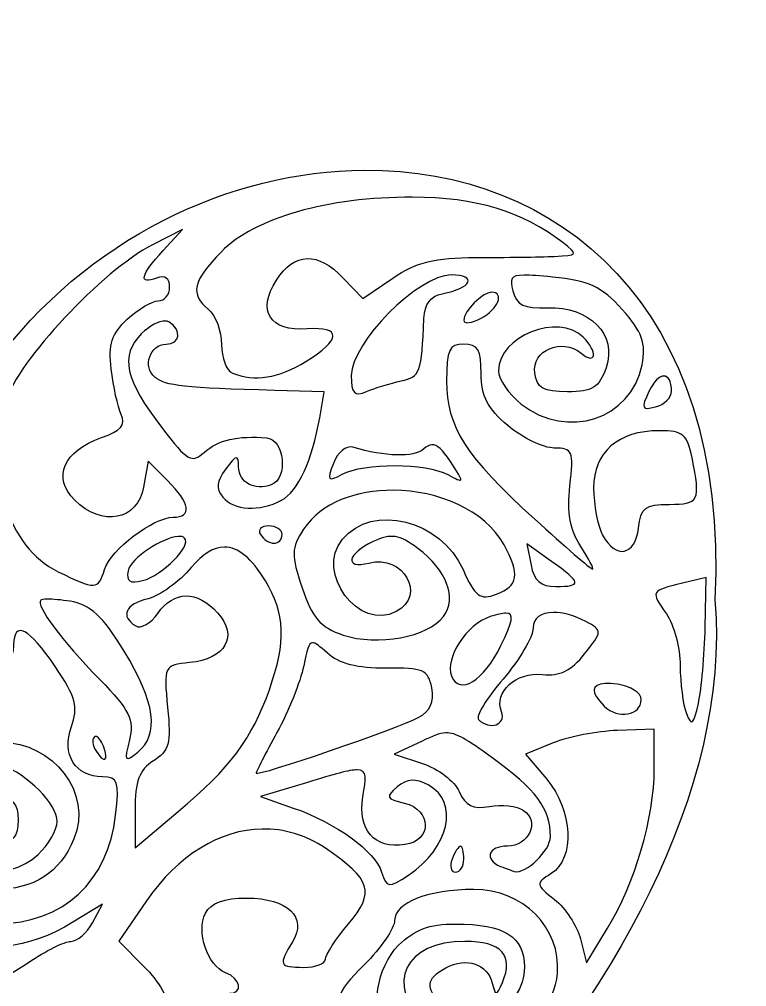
# Model space of a CAD drawing. Header units: centimetres. Extents: x -11.9 to 13.5, y -31.9 to 26.2.
# Drawn here: x 1.07 to 13.53, y 9.68 to 26.25 of the extents above; entities that cross this region are included whole.
import ezdxf

# ---------------------------------------------------------------- set-up
doc = ezdxf.new("R2010")
doc.units = ezdxf.units.CM
doc.header["$MEASUREMENT"] = 0
doc.layers.add('Layer 1', color=7, linetype='Continuous')

msp = doc.modelspace()

# ---------------------------------------------------------------- linework, layer by layer
at = {"layer": 'Layer 1', "color": 9}
for points, knots in [([(6.98322, 23.66275), (4.67124, 23.65099), (2.20971, 22.48446), (0.62909, 20.33148), (0.62909, 20.33148), (-3.92352, 26.24543), (-11.75221, 23.35808), (-11.87578, 16.92993), (-11.87578, 16.92993), (-11.60127, 9.75975), (-3.95946, 2.91162), (0.76055, 0.46541), (0.76055, 0.46541), (4.77932, 2.28508), (13.52771, 9.70554), (12.9843, 16.29989), (12.9843, 16.29989), (13.22746, 21.38426), (10.25489, 23.67938), (6.98322, 23.66275)], [0, 0, 0, 0, 0.16666667, 0.16666667, 0.16666667, 0.16666667, 0.33333333, 0.33333333, 0.33333333, 0.33333333, 0.5, 0.5, 0.5, 0.5, 0.66666667, 0.66666667, 0.66666667, 0.66666667, 1, 1, 1, 1]), ([(7.8026, 23.1989), (8.89334, 23.19568), (9.67472, 22.95975), (10.3765, 22.42251), (10.3765, 22.42251), (10.64863, 22.21419), (10.64191, 22.20339), (10.2285, 22.18522), (10.2285, 22.18522), (9.9899, 22.17473), (9.38715, 22.16576), (8.88905, 22.16537), (8.88905, 22.16537), (8.18268, 22.16483), (7.86978, 22.08763), (7.46774, 21.8148), (7.46774, 21.8148), (7.46774, 21.8148), (6.95263, 21.46505), (6.95263, 21.46505), (6.95263, 21.46505), (6.95263, 21.46505), (6.61611, 21.8148), (6.61611, 21.8148), (6.61611, 21.8148), (6.17787, 22.27013), (5.78564, 22.25742), (5.47179, 21.77842), (5.47179, 21.77842), (5.13075, 21.25793), (5.36205, 20.8898), (5.99765, 20.94168), (5.99765, 20.94168), (6.594, 20.99035), (6.58533, 20.75449), (5.97698, 20.38357), (5.97698, 20.38357), (5.50879, 20.09811), (5.09642, 20.03364), (4.7169, 20.18679), (4.7169, 20.18679), (4.61497, 20.22792), (4.53169, 20.44842), (4.53169, 20.67626), (4.53169, 20.67626), (4.53169, 20.90411), (4.43159, 21.17338), (4.30927, 21.27488), (4.30927, 21.27488), (3.98543, 21.54366), (4.03239, 21.75643), (4.52921, 22.26459), (4.52921, 22.26459), (5.09691, 22.84525), (6.35144, 23.20319), (7.8026, 23.1989)], [0, 0, 0, 0, 0.06666667, 0.06666667, 0.06666667, 0.06666667, 0.13333333, 0.13333333, 0.13333333, 0.13333333, 0.2, 0.2, 0.2, 0.2, 0.26666667, 0.26666667, 0.26666667, 0.26666667, 0.33333333, 0.33333333, 0.33333333, 0.33333333, 0.4, 0.4, 0.4, 0.4, 0.46666667, 0.46666667, 0.46666667, 0.46666667, 0.53333333, 0.53333333, 0.53333333, 0.53333333, 0.6, 0.6, 0.6, 0.6, 0.66666667, 0.66666667, 0.66666667, 0.66666667, 0.73333333, 0.73333333, 0.73333333, 0.73333333, 0.8, 0.8, 0.8, 0.8, 0.86666667, 0.86666667, 0.86666667, 0.86666667, 1, 1, 1, 1]), ([(3.86444, 22.64658), (3.86444, 22.64658), (3.53041, 22.28444), (3.53041, 22.28444), (3.53041, 22.28444), (3.14376, 21.86485), (3.10343, 21.69264), (3.41961, 21.81397), (3.41961, 21.81397), (3.56043, 21.86801), (3.64203, 21.81188), (3.64203, 21.66101), (3.64203, 21.66101), (3.64203, 21.52997), (3.55466, 21.42288), (3.44772, 21.42288), (3.44772, 21.42288), (3.34079, 21.42289), (3.10047, 21.2812), (2.91442, 21.10787), (2.91442, 21.10787), (2.64999, 20.86151), (2.59077, 20.67546), (2.64075, 20.25541), (2.64075, 20.25541), (2.67591, 19.95988), (2.75294, 19.60953), (2.8119, 19.47655), (2.8119, 19.47655), (2.8921, 19.29567), (2.80715, 19.19586), (2.47621, 19.0805), (2.47621, 19.0805), (1.82178, 18.85236), (1.62683, 18.39694), (2.0165, 18.00728), (2.0165, 18.00728), (2.47953, 17.54425), (3.09931, 17.66311), (3.1972, 18.23383), (3.1972, 18.23383), (3.1972, 18.23383), (3.27327, 18.67783), (3.27327, 18.67783), (3.27327, 18.67783), (3.27327, 18.67783), (3.60565, 18.34545), (3.60565, 18.34545), (3.60565, 18.34545), (3.99604, 17.95506), (4.0325, 17.71624), (3.70156, 17.71624), (3.70156, 17.71624), (3.3604, 17.71624), (2.63705, 17.1659), (2.5283, 16.82327), (2.5283, 16.82327), (2.41653, 16.47111), (2.37264, 16.46885), (1.73207, 16.78441), (1.73207, 16.78441), (0.85911, 17.21445), (0.48697, 18.43543), (0.84075, 19.70971), (0.84075, 19.70971), (1.02624, 20.3778), (2.50319, 21.95367), (3.34603, 22.38283), (3.34603, 22.38283), (3.34603, 22.38283), (3.86444, 22.64658), (3.86444, 22.64658)], [0, 0, 0, 0, 0.05263158, 0.05263158, 0.05263158, 0.05263158, 0.10526316, 0.10526316, 0.10526316, 0.10526316, 0.15789474, 0.15789474, 0.15789474, 0.15789474, 0.21052632, 0.21052632, 0.21052632, 0.21052632, 0.26315789, 0.26315789, 0.26315789, 0.26315789, 0.31578947, 0.31578947, 0.31578947, 0.31578947, 0.36842105, 0.36842105, 0.36842105, 0.36842105, 0.42105263, 0.42105263, 0.42105263, 0.42105263, 0.47368421, 0.47368421, 0.47368421, 0.47368421, 0.52631579, 0.52631579, 0.52631579, 0.52631579, 0.57894737, 0.57894737, 0.57894737, 0.57894737, 0.63157895, 0.63157895, 0.63157895, 0.63157895, 0.68421053, 0.68421053, 0.68421053, 0.68421053, 0.73684211, 0.73684211, 0.73684211, 0.73684211, 0.78947368, 0.78947368, 0.78947368, 0.78947368, 0.84210526, 0.84210526, 0.84210526, 0.84210526, 0.89473684, 0.89473684, 0.89473684, 0.89473684, 1, 1, 1, 1]), ([(8.46406, 21.86772), (8.92568, 21.86772), (8.81765, 21.63851), (8.31192, 21.54525), (8.31192, 21.54525), (8.11582, 21.50909), (8.01002, 21.36658), (7.99939, 21.12358), (7.99939, 21.12358), (7.95859, 20.19127), (7.93295, 20.12177), (7.60747, 20.05119), (7.60747, 20.05119), (7.424, 20.0114), (7.15734, 19.92927), (7.01464, 19.86929), (7.01464, 19.86929), (6.80627, 19.7817), (6.75502, 19.83629), (6.75502, 20.14462), (6.75502, 20.14462), (6.75502, 20.7079), (7.90543, 21.86772), (8.46406, 21.86772)], [0, 0, 0, 0, 0.14285714, 0.14285714, 0.14285714, 0.14285714, 0.28571429, 0.28571429, 0.28571429, 0.28571429, 0.42857143, 0.42857143, 0.42857143, 0.42857143, 0.57142857, 0.57142857, 0.57142857, 0.57142857, 0.71428571, 0.71428571, 0.71428571, 0.71428571, 1, 1, 1, 1]), ([(9.71339, 21.86441), (9.82209, 21.86509), (9.97983, 21.85194), (10.20287, 21.83051), (10.20287, 21.83051), (10.82527, 21.7707), (11.0413, 21.66998), (11.39432, 21.27488), (11.39432, 21.27488), (11.74329, 20.88432), (11.80808, 20.70362), (11.7358, 20.329), (11.7358, 20.329), (11.5556, 19.39515), (10.45289, 19.03555), (9.66626, 19.65431), (9.66626, 19.65431), (9.45141, 19.82331), (9.27517, 20.08029), (9.27517, 20.22482), (9.27517, 20.22482), (9.27517, 20.81761), (10.30414, 21.22487), (10.72873, 20.80029), (10.72873, 20.80029), (10.98193, 20.54708), (10.9492, 20.3129), (10.69069, 20.52744), (10.69069, 20.52744), (10.36395, 20.79861), (9.84173, 20.57435), (9.89694, 20.18679), (9.89694, 20.18679), (9.93379, 19.92813), (10.04292, 19.86598), (10.45836, 19.86598), (10.45836, 19.86598), (10.88791, 19.86598), (10.99771, 19.9344), (11.11816, 20.27691), (11.11816, 20.27691), (11.31722, 20.84291), (10.8401, 21.33107), (10.11522, 21.30382), (10.11522, 21.30382), (9.71239, 21.28868), (9.58693, 21.3504), (9.52322, 21.59404), (9.52322, 21.59404), (9.47101, 21.79369), (9.47425, 21.86291), (9.71339, 21.86441)], [0, 0, 0, 0, 0.07142857, 0.07142857, 0.07142857, 0.07142857, 0.14285714, 0.14285714, 0.14285714, 0.14285714, 0.21428571, 0.21428571, 0.21428571, 0.21428571, 0.28571429, 0.28571429, 0.28571429, 0.28571429, 0.35714286, 0.35714286, 0.35714286, 0.35714286, 0.42857143, 0.42857143, 0.42857143, 0.42857143, 0.5, 0.5, 0.5, 0.5, 0.57142857, 0.57142857, 0.57142857, 0.57142857, 0.64285714, 0.64285714, 0.64285714, 0.64285714, 0.71428571, 0.71428571, 0.71428571, 0.71428571, 0.78571429, 0.78571429, 0.78571429, 0.78571429, 0.85714286, 0.85714286, 0.85714286, 0.85714286, 1, 1, 1, 1]), ([(9.15694, 21.57089), (9.38706, 21.57089), (9.27197, 21.28276), (8.97917, 21.12606), (8.97917, 21.12606), (8.81609, 21.03878), (8.68234, 21.02323), (8.68234, 21.09133), (8.68234, 21.09133), (8.68234, 21.24896), (9.00102, 21.57089), (9.15694, 21.57089)], [0, 0, 0, 0, 0.25, 0.25, 0.25, 0.25, 0.5, 0.5, 0.5, 0.5, 1, 1, 1, 1]), ([(3.56513, 21.0781), (3.58927, 21.07747), (3.61032, 21.07197), (3.62715, 21.06156), (3.62715, 21.06156), (3.85724, 20.91936), (3.82963, 20.68205), (3.58332, 20.68205), (3.58332, 20.68205), (3.30353, 20.68205), (3.17281, 20.29308), (3.3915, 20.11237), (3.3915, 20.11237), (3.56906, 19.96565), (3.89829, 19.9305), (5.44698, 19.88913), (5.44698, 19.88913), (5.44698, 19.88913), (6.28786, 19.86598), (6.28786, 19.86598), (6.28786, 19.86598), (6.28786, 19.86598), (6.21262, 19.42115), (6.21262, 19.42115), (6.21262, 19.42115), (6.08887, 18.69264), (5.84203, 18.15896), (5.5586, 18.00728), (5.5586, 18.00728), (5.1831, 17.80632), (4.74486, 17.83073), (4.55236, 18.06268), (4.55236, 18.06268), (4.43076, 18.2092), (4.44399, 18.33292), (4.60362, 18.54389), (4.60362, 18.54389), (4.79018, 18.79044), (4.81947, 18.79534), (4.82356, 18.5811), (4.82356, 18.5811), (4.82871, 18.31087), (5.09271, 18.16634), (5.38414, 18.27352), (5.38414, 18.27352), (5.67528, 18.38058), (5.61331, 19.04722), (5.30973, 19.07471), (5.30973, 19.07471), (4.80965, 19.11998), (4.47101, 19.04203), (4.23486, 18.82832), (4.23486, 18.82832), (4.02245, 18.63608), (3.94496, 18.68017), (3.51718, 19.23676), (3.51718, 19.23676), (2.87315, 20.07473), (2.78375, 20.48275), (3.16247, 20.86147), (3.16247, 20.86147), (3.29699, 20.99599), (3.46054, 21.08083), (3.56513, 21.0781)], [0, 0, 0, 0, 0.05882353, 0.05882353, 0.05882353, 0.05882353, 0.11764706, 0.11764706, 0.11764706, 0.11764706, 0.17647059, 0.17647059, 0.17647059, 0.17647059, 0.23529412, 0.23529412, 0.23529412, 0.23529412, 0.29411765, 0.29411765, 0.29411765, 0.29411765, 0.35294118, 0.35294118, 0.35294118, 0.35294118, 0.41176471, 0.41176471, 0.41176471, 0.41176471, 0.47058824, 0.47058824, 0.47058824, 0.47058824, 0.52941176, 0.52941176, 0.52941176, 0.52941176, 0.58823529, 0.58823529, 0.58823529, 0.58823529, 0.64705882, 0.64705882, 0.64705882, 0.64705882, 0.70588235, 0.70588235, 0.70588235, 0.70588235, 0.76470588, 0.76470588, 0.76470588, 0.76470588, 0.82352941, 0.82352941, 0.82352941, 0.82352941, 0.88235294, 0.88235294, 0.88235294, 0.88235294, 1, 1, 1, 1]), ([(8.68234, 20.68205), (8.9209, 20.68205), (8.97917, 20.58292), (8.97917, 20.17604), (8.97917, 20.17604), (8.97917, 19.79333), (9.09038, 19.57684), (9.43558, 19.28637), (9.43558, 19.28637), (9.68645, 19.07527), (10.04505, 18.90273), (10.23263, 18.90273), (10.23263, 18.90273), (10.54753, 18.90273), (10.5678, 18.85307), (10.50052, 18.25616), (10.50052, 18.25616), (10.44864, 17.79587), (10.50154, 17.49708), (10.68408, 17.21849), (10.68408, 17.21849), (10.82509, 17.00328), (10.91641, 16.82854), (10.88665, 16.82988), (10.88665, 16.82988), (10.85689, 16.83123), (10.41161, 17.21482), (9.89777, 17.68234), (9.89777, 17.68234), (8.70062, 18.77157), (8.38839, 19.26187), (8.38716, 20.05201), (8.38716, 20.05201), (8.38634, 20.58359), (8.43219, 20.68205), (8.68234, 20.68205)], [0, 0, 0, 0, 0.1, 0.1, 0.1, 0.1, 0.2, 0.2, 0.2, 0.2, 0.3, 0.3, 0.3, 0.3, 0.4, 0.4, 0.4, 0.4, 0.5, 0.5, 0.5, 0.5, 0.6, 0.6, 0.6, 0.6, 0.7, 0.7, 0.7, 0.7, 0.8, 0.8, 0.8, 0.8, 1, 1, 1, 1]), ([(12.1087, 20.1347), (12.18485, 20.13493), (12.24099, 20.04884), (12.24099, 19.87507), (12.24099, 19.87507), (12.24099, 19.76709), (12.11753, 19.64647), (11.96731, 19.60718), (11.96731, 19.60718), (11.72997, 19.54512), (11.71543, 19.57972), (11.85403, 19.87342), (11.85403, 19.87342), (11.93616, 20.04745), (12.03254, 20.13446), (12.1087, 20.1347)], [0, 0, 0, 0, 0.2, 0.2, 0.2, 0.2, 0.4, 0.4, 0.4, 0.4, 0.6, 0.6, 0.6, 0.6, 1, 1, 1, 1]), ([(12.03263, 19.19873), (12.43748, 19.19873), (12.51212, 19.13704), (12.59239, 18.73571), (12.59239, 18.73571), (12.74044, 17.99542), (12.71199, 17.93632), (12.20378, 17.93783), (12.20378, 17.93783), (11.78793, 17.93907), (11.7151, 17.88291), (11.67461, 17.53103), (11.67461, 17.53103), (11.62018, 17.05794), (11.28335, 16.99196), (11.05946, 17.41031), (11.05946, 17.41031), (10.97505, 17.56804), (10.9065, 17.93116), (10.9065, 18.21729), (10.9065, 18.21729), (10.9065, 18.83543), (11.32348, 19.19873), (12.03263, 19.19873)], [0, 0, 0, 0, 0.14285714, 0.14285714, 0.14285714, 0.14285714, 0.28571429, 0.28571429, 0.28571429, 0.28571429, 0.42857143, 0.42857143, 0.42857143, 0.42857143, 0.57142857, 0.57142857, 0.57142857, 0.57142857, 0.71428571, 0.71428571, 0.71428571, 0.71428571, 1, 1, 1, 1]), ([(8.13333, 18.95647), (8.22722, 18.96496), (8.31652, 18.8783), (8.45166, 18.67205), (8.45166, 18.67205), (8.69642, 18.29849), (8.69533, 18.2924), (8.40618, 18.44715), (8.40618, 18.44715), (8.02926, 18.64888), (6.9715, 18.6532), (6.6004, 18.45459), (6.6004, 18.45459), (6.3479, 18.31946), (6.33196, 18.33944), (6.44827, 18.6398), (6.44827, 18.6398), (6.52002, 18.82509), (6.6684, 18.95017), (6.77817, 18.91761), (6.77817, 18.91761), (7.34509, 18.74946), (7.81681, 18.7377), (7.99773, 18.88785), (7.99773, 18.88785), (8.04711, 18.92882), (8.09065, 18.95262), (8.13333, 18.95647)], [0, 0, 0, 0, 0.125, 0.125, 0.125, 0.125, 0.25, 0.25, 0.25, 0.25, 0.375, 0.375, 0.375, 0.375, 0.5, 0.5, 0.5, 0.5, 0.625, 0.625, 0.625, 0.625, 0.75, 0.75, 0.75, 0.75, 1, 1, 1, 1]), ([(7.47518, 18.17926), (8.23738, 18.17388), (9.03611, 17.84843), (9.37191, 17.2433), (9.37191, 17.2433), (9.64747, 16.74672), (9.61477, 16.53697), (9.2421, 16.39911), (9.2421, 16.39911), (8.95731, 16.29376), (8.87925, 16.35124), (8.66828, 16.82244), (8.66828, 16.82244), (8.28829, 17.6712), (7.11976, 17.96383), (6.60206, 17.34004), (6.60206, 17.34004), (6.13034, 16.77165), (6.88421, 15.75824), (7.52396, 16.10063), (7.52396, 16.10063), (8.04861, 16.38141), (7.64821, 17.08814), (7.05267, 16.93241), (7.05267, 16.93241), (6.62681, 16.82104), (6.68526, 17.09753), (7.13039, 17.30035), (7.13039, 17.30035), (7.44347, 17.443), (7.56944, 17.42409), (7.89355, 17.18211), (7.89355, 17.18211), (8.38988, 16.81155), (8.56925, 16.33819), (8.33508, 16.01794), (8.33508, 16.01794), (8.07769, 15.66595), (7.1986, 15.50336), (6.61528, 15.69962), (6.61528, 15.69962), (6.22721, 15.83018), (6.08432, 15.99399), (5.91331, 16.50494), (5.91331, 16.50494), (5.7213, 17.07865), (5.72387, 17.18504), (5.93811, 17.51201), (5.93811, 17.51201), (6.23705, 17.96824), (6.84365, 18.18372), (7.47518, 18.17926)], [0, 0, 0, 0, 0.07142857, 0.07142857, 0.07142857, 0.07142857, 0.14285714, 0.14285714, 0.14285714, 0.14285714, 0.21428571, 0.21428571, 0.21428571, 0.21428571, 0.28571429, 0.28571429, 0.28571429, 0.28571429, 0.35714286, 0.35714286, 0.35714286, 0.35714286, 0.42857143, 0.42857143, 0.42857143, 0.42857143, 0.5, 0.5, 0.5, 0.5, 0.57142857, 0.57142857, 0.57142857, 0.57142857, 0.64285714, 0.64285714, 0.64285714, 0.64285714, 0.71428571, 0.71428571, 0.71428571, 0.71428571, 0.78571429, 0.78571429, 0.78571429, 0.78571429, 0.85714286, 0.85714286, 0.85714286, 0.85714286, 1, 1, 1, 1]), ([(5.33784, 17.56824), (5.46497, 17.56824), (5.56935, 17.50178), (5.56935, 17.42024), (5.56935, 17.42024), (5.56935, 17.33869), (5.50635, 17.27141), (5.42962, 17.27141), (5.42962, 17.27141), (5.35289, 17.27141), (5.2485, 17.33869), (5.19811, 17.42024), (5.19811, 17.42024), (5.14771, 17.50178), (5.21072, 17.56824), (5.33784, 17.56824)], [0, 0, 0, 0, 0.2, 0.2, 0.2, 0.2, 0.4, 0.4, 0.4, 0.4, 0.6, 0.6, 0.6, 0.6, 1, 1, 1, 1]), ([(-2.66167, 17.43181), (-2.07965, 17.44762), (-1.54711, 17.13028), (-1.54711, 16.49998), (-1.54711, 16.49998), (-1.54711, 16.29215), (-1.63686, 16.04765), (-1.74638, 15.95676), (-1.74638, 15.95676), (-1.90089, 15.82852), (-1.98284, 15.87426), (-2.11349, 16.16098), (-2.11349, 16.16098), (-2.20607, 16.3642), (-2.36889, 16.53057), (-2.47481, 16.53057), (-2.47481, 16.53057), (-2.80154, 16.53057), (-3.32643, 16.08314), (-3.32643, 15.80462), (-3.32643, 15.80462), (-3.32643, 15.55362), (-2.77689, 15.19608), (-2.3913, 15.19608), (-2.3913, 15.19608), (-2.27061, 15.19609), (-2.22871, 14.98568), (-2.26314, 14.55281), (-2.26314, 14.55281), (-2.32548, 13.76904), (-2.03707, 13.41676), (-1.33214, 13.41676), (-1.33214, 13.41676), (-0.7675, 13.41676), (-0.44017, 13.72827), (-0.55245, 14.15759), (-0.55245, 14.15759), (-0.61085, 14.38094), (-0.55712, 14.45525), (-0.33747, 14.45525), (-0.33747, 14.45525), (0.27042, 14.45525), (0.95968, 15.0222), (0.96891, 15.53012), (0.96891, 15.53012), (0.9767, 15.9587), (1.23116, 15.82561), (1.68081, 15.15887), (1.68081, 15.15887), (2.03785, 14.62946), (2.08197, 14.46543), (1.95862, 14.13031), (1.95862, 14.13031), (1.7849, 13.65835), (2.02689, 13.26876), (2.49357, 13.26876), (2.49357, 13.26876), (2.75789, 13.26876), (2.78249, 13.19573), (2.71681, 12.61309), (2.71681, 12.61309), (2.58828, 11.47271), (1.81778, 10.76268), (0.69854, 10.75356), (0.69854, 10.75356), (0.15914, 10.74917), (-0.02832, 10.83137), (-0.44992, 11.25296), (-0.44992, 11.25296), (-1.00213, 11.80518), (-1.06894, 12.17192), (-0.73435, 12.81897), (-0.73435, 12.81897), (-0.49216, 13.28729), (0.30732, 13.63582), (0.76551, 13.47298), (0.76551, 13.47298), (1.20639, 13.31629), (1.7147, 12.79908), (1.7147, 12.50725), (1.7147, 12.50725), (1.7147, 12.36156), (1.56822, 12.10631), (1.38976, 11.94005), (1.38976, 11.94005), (0.85543, 11.44225), (-0.06462, 11.6097), (-0.06462, 12.20464), (-0.06462, 12.20464), (-0.06462, 12.37171), (-0.02019, 12.37856), (0.14953, 12.23771), (0.14953, 12.23771), (0.26735, 12.13993), (0.51802, 12.08208), (0.70598, 12.10873), (0.70598, 12.10873), (0.95874, 12.14456), (1.04746, 12.25378), (1.04746, 12.52793), (1.04746, 12.52793), (1.04746, 12.82491), (0.96379, 12.90769), (0.6266, 12.9463), (0.6266, 12.9463), (0.16105, 12.9996), (-0.36145, 12.6268), (-0.36145, 12.24102), (-0.36145, 12.24102), (-0.36145, 11.73175), (0.07862, 11.34143), (0.65224, 11.34143), (0.65224, 11.34143), (1.31847, 11.34143), (1.76047, 11.62544), (2.00244, 12.2096), (2.00244, 12.2096), (2.32408, 12.98612), (1.65787, 13.86159), (0.74567, 13.86159), (0.74567, 13.86159), (-0.21098, 13.86159), (-1.24895, 12.94643), (-1.25028, 12.10129), (-1.25028, 12.10129), (-1.25081, 11.76769), (-1.28821, 11.78186), (-1.95474, 12.36918), (-1.95474, 12.36918), (-3.37327, 13.61913), (-3.52158, 13.78633), (-3.86387, 14.5214), (-3.86387, 14.5214), (-4.27166, 15.39712), (-4.30331, 15.93021), (-3.98624, 16.59837), (-3.98624, 16.59837), (-3.72731, 17.14402), (-3.17521, 17.41786), (-2.66167, 17.43181)], [0, 0, 0, 0, 0.02777778, 0.02777778, 0.02777778, 0.02777778, 0.05555556, 0.05555556, 0.05555556, 0.05555556, 0.08333333, 0.08333333, 0.08333333, 0.08333333, 0.11111111, 0.11111111, 0.11111111, 0.11111111, 0.13888889, 0.13888889, 0.13888889, 0.13888889, 0.16666667, 0.16666667, 0.16666667, 0.16666667, 0.19444444, 0.19444444, 0.19444444, 0.19444444, 0.22222222, 0.22222222, 0.22222222, 0.22222222, 0.25, 0.25, 0.25, 0.25, 0.27777778, 0.27777778, 0.27777778, 0.27777778, 0.30555556, 0.30555556, 0.30555556, 0.30555556, 0.33333333, 0.33333333, 0.33333333, 0.33333333, 0.36111111, 0.36111111, 0.36111111, 0.36111111, 0.38888889, 0.38888889, 0.38888889, 0.38888889, 0.41666667, 0.41666667, 0.41666667, 0.41666667, 0.44444444, 0.44444444, 0.44444444, 0.44444444, 0.47222222, 0.47222222, 0.47222222, 0.47222222, 0.5, 0.5, 0.5, 0.5, 0.52777778, 0.52777778, 0.52777778, 0.52777778, 0.55555556, 0.55555556, 0.55555556, 0.55555556, 0.58333333, 0.58333333, 0.58333333, 0.58333333, 0.61111111, 0.61111111, 0.61111111, 0.61111111, 0.63888889, 0.63888889, 0.63888889, 0.63888889, 0.66666667, 0.66666667, 0.66666667, 0.66666667, 0.69444444, 0.69444444, 0.69444444, 0.69444444, 0.72222222, 0.72222222, 0.72222222, 0.72222222, 0.75, 0.75, 0.75, 0.75, 0.77777778, 0.77777778, 0.77777778, 0.77777778, 0.80555556, 0.80555556, 0.80555556, 0.80555556, 0.83333333, 0.83333333, 0.83333333, 0.83333333, 0.86111111, 0.86111111, 0.86111111, 0.86111111, 0.88888889, 0.88888889, 0.88888889, 0.88888889, 0.91666667, 0.91666667, 0.91666667, 0.91666667, 0.94444444, 0.94444444, 0.94444444, 0.94444444, 1, 1, 1, 1]), ([(3.79003, 17.38882), (3.83835, 17.39181), (3.87619, 17.38369), (3.89917, 17.36071), (3.89917, 17.36071), (4.02689, 17.23299), (3.52133, 16.72097), (3.17901, 16.63145), (3.17901, 16.63145), (2.96107, 16.57445), (2.89593, 16.6182), (2.93096, 16.80012), (2.93096, 16.80012), (2.97341, 17.02052), (3.5291, 17.37263), (3.79003, 17.38882)], [0, 0, 0, 0, 0.2, 0.2, 0.2, 0.2, 0.4, 0.4, 0.4, 0.4, 0.6, 0.6, 0.6, 0.6, 1, 1, 1, 1]), ([(9.76383, 17.26149), (9.76383, 17.26149), (10.18633, 16.9597), (10.18633, 16.9597), (10.18633, 16.9597), (10.70121, 16.59307), (10.71186, 16.53057), (10.25661, 16.53057), (10.25661, 16.53057), (9.99879, 16.53057), (9.88424, 16.62943), (9.83328, 16.89603), (9.83328, 16.89603), (9.83328, 16.89603), (9.76383, 17.26149), (9.76383, 17.26149)], [0, 0, 0, 0, 0.2, 0.2, 0.2, 0.2, 0.4, 0.4, 0.4, 0.4, 0.6, 0.6, 0.6, 0.6, 1, 1, 1, 1]), ([(4.57965, 17.20692), (4.81576, 17.20831), (5.04612, 17.01572), (5.28245, 16.62814), (5.28245, 16.62814), (5.62558, 16.06541), (5.64301, 15.59013), (5.35025, 14.76035), (5.35025, 14.76035), (5.05584, 13.92593), (4.67331, 13.41532), (3.7892, 12.6751), (3.7892, 12.6751), (3.7892, 12.6751), (3.0492, 12.05498), (3.0492, 12.05498), (3.0492, 12.05498), (3.0492, 12.05498), (3.0492, 12.70073), (3.0492, 12.70073), (3.0492, 12.70073), (3.0492, 13.19757), (3.12148, 13.39136), (3.36339, 13.54244), (3.36339, 13.54244), (3.63205, 13.71022), (3.66739, 13.84265), (3.60813, 14.45938), (3.60813, 14.45938), (3.53988, 15.1697), (3.54505, 15.18175), (3.98268, 15.22585), (3.98268, 15.22585), (4.60148, 15.28821), (4.82365, 15.68086), (4.46472, 16.07748), (4.46472, 16.07748), (4.11043, 16.46896), (3.71685, 16.46607), (3.43946, 16.07004), (3.43946, 16.07004), (3.31904, 15.89811), (3.14883, 15.80147), (3.06077, 15.85589), (3.06077, 15.85589), (2.79084, 16.02271), (2.88171, 16.22353), (3.27161, 16.32139), (3.27161, 16.32139), (3.4757, 16.37261), (3.80851, 16.61248), (4.01162, 16.85386), (4.01162, 16.85386), (4.20853, 17.08787), (4.396, 17.20583), (4.57965, 17.20692)], [0, 0, 0, 0, 0.06666667, 0.06666667, 0.06666667, 0.06666667, 0.13333333, 0.13333333, 0.13333333, 0.13333333, 0.2, 0.2, 0.2, 0.2, 0.26666667, 0.26666667, 0.26666667, 0.26666667, 0.33333333, 0.33333333, 0.33333333, 0.33333333, 0.4, 0.4, 0.4, 0.4, 0.46666667, 0.46666667, 0.46666667, 0.46666667, 0.53333333, 0.53333333, 0.53333333, 0.53333333, 0.6, 0.6, 0.6, 0.6, 0.66666667, 0.66666667, 0.66666667, 0.66666667, 0.73333333, 0.73333333, 0.73333333, 0.73333333, 0.8, 0.8, 0.8, 0.8, 0.86666667, 0.86666667, 0.86666667, 0.86666667, 1, 1, 1, 1]), ([(12.83382, 16.68436), (12.83382, 16.68436), (12.81646, 15.82943), (12.81646, 15.82943), (12.81646, 15.82943), (12.80681, 15.35902), (12.75445, 14.77346), (12.7007, 14.52884), (12.7007, 14.52884), (12.61963, 14.15983), (12.58452, 14.13072), (12.49565, 14.35603), (12.49565, 14.35603), (12.43673, 14.5054), (12.38899, 14.87406), (12.38899, 15.17541), (12.38899, 15.17541), (12.38899, 15.47676), (12.28232, 15.8761), (12.15169, 16.06259), (12.15169, 16.06259), (11.87901, 16.45191), (11.88114, 16.45604), (12.4262, 16.5868), (12.4262, 16.5868), (12.4262, 16.5868), (12.83382, 16.68436), (12.83382, 16.68436)], [0, 0, 0, 0, 0.125, 0.125, 0.125, 0.125, 0.25, 0.25, 0.25, 0.25, 0.375, 0.375, 0.375, 0.375, 0.5, 0.5, 0.5, 0.5, 0.625, 0.625, 0.625, 0.625, 0.75, 0.75, 0.75, 0.75, 1, 1, 1, 1]), ([(1.54272, 16.31229), (1.63807, 16.31355), (1.78423, 16.30153), (1.93712, 16.27757), (1.93712, 16.27757), (2.2825, 16.22343), (2.489, 16.03166), (2.86316, 15.42015), (2.86316, 15.42015), (3.39703, 14.54765), (3.47124, 14.00208), (3.09798, 13.69457), (3.09798, 13.69457), (2.87526, 13.51108), (2.86121, 13.53162), (2.95328, 13.90128), (2.95328, 13.90128), (3.03981, 14.24867), (2.96203, 14.40684), (2.44396, 14.93894), (2.44396, 14.93894), (1.78695, 15.61374), (1.34287, 16.21099), (1.43524, 16.29493), (1.43524, 16.29493), (1.44702, 16.30564), (1.48552, 16.31154), (1.54272, 16.31229)], [0, 0, 0, 0, 0.125, 0.125, 0.125, 0.125, 0.25, 0.25, 0.25, 0.25, 0.375, 0.375, 0.375, 0.375, 0.5, 0.5, 0.5, 0.5, 0.625, 0.625, 0.625, 0.625, 0.75, 0.75, 0.75, 0.75, 1, 1, 1, 1]), ([(9.40333, 16.07334), (9.55489, 16.07162), (9.51372, 15.92226), (9.319, 15.5202), (9.319, 15.5202), (9.02555, 14.9143), (8.60333, 14.65411), (8.4715, 14.99765), (8.4715, 14.99765), (8.35312, 15.30615), (8.73162, 15.8859), (9.13461, 16.01381), (9.13461, 16.01381), (9.25528, 16.05211), (9.34402, 16.07402), (9.40333, 16.07334)], [0, 0, 0, 0, 0.2, 0.2, 0.2, 0.2, 0.4, 0.4, 0.4, 0.4, 0.6, 0.6, 0.6, 0.6, 1, 1, 1, 1]), ([(10.21196, 16.08574), (10.37097, 16.08901), (10.56973, 16.03802), (10.77255, 15.92947), (10.77255, 15.92947), (11.0606, 15.77531), (11.06069, 15.76892), (10.75188, 15.37633), (10.75188, 15.37633), (10.5244, 15.08714), (10.32814, 14.99127), (10.03089, 15.02245), (10.03089, 15.02245), (9.57213, 15.07057), (9.19562, 14.72769), (9.32809, 14.38249), (9.32809, 14.38249), (9.41307, 14.16102), (9.12199, 14.06439), (8.93452, 14.25185), (8.93452, 14.25185), (8.88301, 14.30337), (9.072, 14.61546), (9.35455, 14.94556), (9.35455, 14.94556), (9.6371, 15.27565), (9.86883, 15.6678), (9.86883, 15.8162), (9.86883, 15.8162), (9.86883, 15.9886), (10.00753, 16.08155), (10.21196, 16.08574)], [0, 0, 0, 0, 0.11111111, 0.11111111, 0.11111111, 0.11111111, 0.22222222, 0.22222222, 0.22222222, 0.22222222, 0.33333333, 0.33333333, 0.33333333, 0.33333333, 0.44444444, 0.44444444, 0.44444444, 0.44444444, 0.55555556, 0.55555556, 0.55555556, 0.55555556, 0.66666667, 0.66666667, 0.66666667, 0.66666667, 0.77777778, 0.77777778, 0.77777778, 0.77777778, 1, 1, 1, 1]), ([(6.0886, 15.56733), (6.13921, 15.57207), (6.21205, 15.50771), (6.33995, 15.39204), (6.33995, 15.39204), (6.54606, 15.20564), (6.85906, 15.12511), (7.35198, 15.13242), (7.35198, 15.13242), (7.98741, 15.14183), (8.07218, 15.1055), (8.13168, 14.79425), (8.13168, 14.79425), (8.17817, 14.55102), (8.10774, 14.39602), (7.90017, 14.28492), (7.90017, 14.28492), (7.54997, 14.09751), (5.12452, 13.26664), (5.12452, 13.33408), (5.12452, 13.33408), (5.12452, 13.35941), (5.28426, 13.67179), (5.48005, 14.02861), (5.48005, 14.02861), (5.67585, 14.38543), (5.8824, 14.89897), (5.93894, 15.16962), (5.93894, 15.16962), (5.99563, 15.44096), (6.02352, 15.56123), (6.0886, 15.56733)], [0, 0, 0, 0, 0.11111111, 0.11111111, 0.11111111, 0.11111111, 0.22222222, 0.22222222, 0.22222222, 0.22222222, 0.33333333, 0.33333333, 0.33333333, 0.33333333, 0.44444444, 0.44444444, 0.44444444, 0.44444444, 0.55555556, 0.55555556, 0.55555556, 0.55555556, 0.66666667, 0.66666667, 0.66666667, 0.66666667, 0.77777778, 0.77777778, 0.77777778, 0.77777778, 1, 1, 1, 1]), ([(11.10576, 14.86783), (11.16262, 14.87047), (11.23227, 14.86639), (11.31412, 14.85543), (11.31412, 14.85543), (11.5391, 14.8253), (11.72174, 14.70722), (11.72174, 14.5925), (11.72174, 14.5925), (11.72174, 14.31967), (11.32006, 14.24839), (11.0884, 14.48005), (11.0884, 14.48005), (10.84906, 14.71939), (10.85935, 14.8564), (11.10576, 14.86783)], [0, 0, 0, 0, 0.2, 0.2, 0.2, 0.2, 0.4, 0.4, 0.4, 0.4, 0.6, 0.6, 0.6, 0.6, 1, 1, 1, 1]), ([(11.94416, 14.084), (11.94416, 14.084), (11.94416, 13.40684), (11.94416, 13.40684), (11.94416, 13.40684), (11.9443, 12.56688), (11.61802, 11.45441), (11.14297, 10.67584), (11.14297, 10.67584), (11.14297, 10.67584), (10.78164, 10.08384), (10.78164, 10.08384), (10.78164, 10.08384), (10.78164, 10.08384), (10.67912, 10.49311), (10.67912, 10.49311), (10.67912, 10.49311), (10.62271, 10.71788), (10.42369, 11.0216), (10.23677, 11.16863), (10.23677, 11.16863), (9.90794, 11.42729), (9.90566, 11.442), (10.17889, 11.61263), (10.17889, 11.61263), (10.58995, 11.86934), (10.55094, 12.69553), (10.102, 13.22907), (10.102, 13.22907), (10.102, 13.22907), (9.7415, 13.65654), (9.7415, 13.65654), (9.7415, 13.65654), (9.7415, 13.65654), (10.21279, 13.85084), (10.21279, 13.85084), (10.21279, 13.85084), (10.47188, 13.95747), (10.96764, 14.05322), (11.31412, 14.06416), (11.31412, 14.06416), (11.31412, 14.06416), (11.94416, 14.084), (11.94416, 14.084)], [0, 0, 0, 0, 0.08333333, 0.08333333, 0.08333333, 0.08333333, 0.16666667, 0.16666667, 0.16666667, 0.16666667, 0.25, 0.25, 0.25, 0.25, 0.33333333, 0.33333333, 0.33333333, 0.33333333, 0.41666667, 0.41666667, 0.41666667, 0.41666667, 0.5, 0.5, 0.5, 0.5, 0.58333333, 0.58333333, 0.58333333, 0.58333333, 0.66666667, 0.66666667, 0.66666667, 0.66666667, 0.75, 0.75, 0.75, 0.75, 0.83333333, 0.83333333, 0.83333333, 0.83333333, 1, 1, 1, 1]), ([(2.37368, 13.96329), (2.41356, 13.96293), (2.46757, 13.89603), (2.5068, 13.79379), (2.5068, 13.79379), (2.60705, 13.53255), (2.52152, 13.48697), (2.37534, 13.72351), (2.37534, 13.72351), (2.32159, 13.81048), (2.31002, 13.91368), (2.34888, 13.95254), (2.34888, 13.95254), (2.35616, 13.95983), (2.36448, 13.96337), (2.37368, 13.96329)], [0, 0, 0, 0, 0.2, 0.2, 0.2, 0.2, 0.4, 0.4, 0.4, 0.4, 0.6, 0.6, 0.6, 0.6, 1, 1, 1, 1]), ([(8.3698, 14.02365), (8.55388, 14.03188), (8.72823, 13.91164), (9.16272, 13.59949), (9.16272, 13.59949), (9.92389, 13.05265), (10.16483, 12.72741), (10.16483, 12.24598), (10.16483, 12.24598), (10.16483, 12.00324), (9.74512, 11.59973), (9.54472, 11.64984), (9.54472, 11.64984), (9.51897, 11.65628), (9.41431, 11.69553), (9.31238, 11.73666), (9.31238, 11.73666), (9.01997, 11.85465), (9.09628, 12.08309), (9.42814, 12.08309), (9.42814, 12.08309), (9.79726, 12.08309), (9.98913, 12.50647), (9.70512, 12.69494), (9.70512, 12.69494), (9.59131, 12.77046), (9.32863, 12.80111), (9.12138, 12.76357), (9.12138, 12.76357), (8.83799, 12.71223), (8.709, 12.77561), (8.60214, 13.01906), (8.60214, 13.01906), (8.52399, 13.19709), (8.24144, 13.41319), (7.97458, 13.49944), (7.97458, 13.49944), (7.97458, 13.49944), (7.49006, 13.65654), (7.49006, 13.65654), (7.49006, 13.65654), (7.49006, 13.65654), (7.97045, 13.88392), (7.97045, 13.88392), (7.97045, 13.88392), (8.14616, 13.96713), (8.25936, 14.01871), (8.3698, 14.02365)], [0, 0, 0, 0, 0.07692308, 0.07692308, 0.07692308, 0.07692308, 0.15384615, 0.15384615, 0.15384615, 0.15384615, 0.23076923, 0.23076923, 0.23076923, 0.23076923, 0.30769231, 0.30769231, 0.30769231, 0.30769231, 0.38461538, 0.38461538, 0.38461538, 0.38461538, 0.46153846, 0.46153846, 0.46153846, 0.46153846, 0.53846154, 0.53846154, 0.53846154, 0.53846154, 0.61538462, 0.61538462, 0.61538462, 0.61538462, 0.69230769, 0.69230769, 0.69230769, 0.69230769, 0.76923077, 0.76923077, 0.76923077, 0.76923077, 0.84615385, 0.84615385, 0.84615385, 0.84615385, 1, 1, 1, 1]), ([(6.85754, 13.38947), (7.03187, 13.38569), (7.00518, 13.24688), (6.95345, 12.92811), (6.95345, 12.92811), (6.86082, 12.35727), (7.14552, 12.03386), (7.67362, 12.10873), (7.67362, 12.10873), (8.14427, 12.17544), (8.13559, 12.708), (7.66204, 12.81979), (7.66204, 12.81979), (7.34933, 12.89362), (7.33544, 12.92591), (7.54133, 13.09678), (7.54133, 13.09678), (7.71708, 13.24264), (7.8492, 13.24946), (8.08041, 13.12572), (8.08041, 13.12572), (8.60853, 12.84308), (8.42793, 12.04253), (7.73397, 11.58783), (7.73397, 11.58783), (7.38752, 11.36082), (7.36106, 11.36314), (7.27426, 11.63661), (7.27426, 11.63661), (7.15973, 11.99746), (6.50122, 12.47647), (5.76117, 12.73629), (5.76117, 12.73629), (5.76117, 12.73629), (5.19811, 12.9339), (5.19811, 12.9339), (5.19811, 12.9339), (5.19811, 12.9339), (6.00344, 13.17533), (6.00344, 13.17533), (6.00344, 13.17533), (6.4647, 13.31383), (6.72196, 13.39242), (6.85754, 13.38947)], [0, 0, 0, 0, 0.08333333, 0.08333333, 0.08333333, 0.08333333, 0.16666667, 0.16666667, 0.16666667, 0.16666667, 0.25, 0.25, 0.25, 0.25, 0.33333333, 0.33333333, 0.33333333, 0.33333333, 0.41666667, 0.41666667, 0.41666667, 0.41666667, 0.5, 0.5, 0.5, 0.5, 0.58333333, 0.58333333, 0.58333333, 0.58333333, 0.66666667, 0.66666667, 0.66666667, 0.66666667, 0.75, 0.75, 0.75, 0.75, 0.83333333, 0.83333333, 0.83333333, 0.83333333, 1, 1, 1, 1]), ([(5.22622, 12.37662), (5.60131, 12.38377), (5.97326, 12.27646), (6.31184, 12.04589), (6.31184, 12.04589), (7.09941, 11.50957), (7.16497, 11.29595), (6.70789, 10.75274), (6.70789, 10.75274), (6.48952, 10.49322), (6.31019, 10.21948), (6.31019, 10.14419), (6.31019, 10.14419), (6.31019, 10.06891), (6.14362, 10.00694), (5.93977, 10.00694), (5.93977, 10.00694), (5.51858, 10.00694), (5.49993, 10.04869), (5.74547, 10.44185), (5.74547, 10.44185), (6.00895, 10.86376), (5.66612, 11.19343), (4.96329, 11.19343), (4.96329, 11.19343), (4.57139, 11.19343), (4.35072, 11.1123), (4.25719, 10.93381), (4.25719, 10.93381), (4.09145, 10.61753), (4.28888, 10.03448), (4.60197, 9.91434), (4.60197, 9.91434), (4.86183, 9.81462), (4.90748, 9.56211), (4.66564, 9.56211), (4.66564, 9.56211), (4.5763, 9.56211), (4.30963, 9.42482), (4.0728, 9.25619), (4.0728, 9.25619), (4.0728, 9.25619), (3.64203, 8.94944), (3.64203, 8.94944), (3.64203, 8.94944), (3.64203, 8.94944), (3.64203, 9.26694), (3.64203, 9.26694), (3.64203, 9.26694), (3.64203, 9.44184), (3.44637, 9.7801), (3.20795, 10.01852), (3.20795, 10.01852), (3.20795, 10.01852), (2.77469, 10.4526), (2.77469, 10.4526), (2.77469, 10.4526), (2.77469, 10.4526), (3.24515, 11.14382), (3.24515, 11.14382), (3.24515, 11.14382), (3.78128, 11.93181), (4.51015, 12.36296), (5.22622, 12.37662)], [0, 0, 0, 0, 0.05882353, 0.05882353, 0.05882353, 0.05882353, 0.11764706, 0.11764706, 0.11764706, 0.11764706, 0.17647059, 0.17647059, 0.17647059, 0.17647059, 0.23529412, 0.23529412, 0.23529412, 0.23529412, 0.29411765, 0.29411765, 0.29411765, 0.29411765, 0.35294118, 0.35294118, 0.35294118, 0.35294118, 0.41176471, 0.41176471, 0.41176471, 0.41176471, 0.47058824, 0.47058824, 0.47058824, 0.47058824, 0.52941176, 0.52941176, 0.52941176, 0.52941176, 0.58823529, 0.58823529, 0.58823529, 0.58823529, 0.64705882, 0.64705882, 0.64705882, 0.64705882, 0.70588235, 0.70588235, 0.70588235, 0.70588235, 0.76470588, 0.76470588, 0.76470588, 0.76470588, 0.82352941, 0.82352941, 0.82352941, 0.82352941, 0.88235294, 0.88235294, 0.88235294, 0.88235294, 1, 1, 1, 1]), ([(8.62446, 12.08309), (8.65651, 12.08309), (8.68234, 11.98299), (8.68234, 11.86068), (8.68234, 11.86068), (8.68234, 11.73837), (8.61828, 11.63827), (8.5393, 11.63827), (8.5393, 11.63827), (8.46032, 11.63827), (8.43366, 11.73837), (8.4806, 11.86068), (8.4806, 11.86068), (8.52753, 11.98299), (8.59242, 12.08309), (8.62446, 12.08309)], [0, 0, 0, 0, 0.2, 0.2, 0.2, 0.2, 0.4, 0.4, 0.4, 0.4, 0.6, 0.6, 0.6, 0.6, 1, 1, 1, 1]), ([(8.85184, 11.34143), (9.69833, 11.34143), (10.3509, 10.68655), (10.28555, 9.90276), (10.28555, 9.90276), (10.19742, 8.84577), (8.74985, 8.29571), (8.00848, 9.03708), (8.00848, 9.03708), (7.32153, 9.72403), (7.67658, 10.45177), (8.69805, 10.45177), (8.69805, 10.45177), (9.32575, 10.45177), (9.54522, 10.21278), (9.34297, 9.74815), (9.34297, 9.74815), (9.24008, 9.51177), (9.22449, 9.51004), (9.17017, 9.73492), (9.17017, 9.73492), (9.09011, 10.06635), (8.72559, 10.18847), (8.37559, 10.00116), (8.37559, 10.00116), (8.02889, 9.81561), (8.01591, 9.65721), (8.32267, 9.35044), (8.32267, 9.35044), (8.81795, 8.85517), (9.72, 9.28122), (9.72, 10.01025), (9.72, 10.01025), (9.72001, 10.53511), (9.37891, 10.7486), (8.53765, 10.7486), (8.53765, 10.7486), (8.08819, 10.7486), (7.83199, 10.65314), (7.56365, 10.3848), (7.56365, 10.3848), (7.19254, 10.01369), (7.06332, 9.21966), (7.34537, 9.04535), (7.34537, 9.04535), (7.43671, 8.98889), (7.42281, 8.84685), (7.30816, 8.66253), (7.30816, 8.66253), (7.16018, 8.42463), (7.16943, 8.29373), (7.35694, 7.96551), (7.35694, 7.96551), (7.58346, 7.56903), (7.57849, 7.55637), (7.10146, 7.32225), (7.10146, 7.32225), (6.83391, 7.19094), (6.5797, 7.11888), (6.53673, 7.16184), (6.53673, 7.16184), (6.49377, 7.20481), (6.45901, 7.75578), (6.45901, 8.38637), (6.45901, 8.38637), (6.45902, 9.49899), (6.47387, 9.54803), (6.97743, 10.05159), (6.97743, 10.05159), (7.26283, 10.33698), (7.49668, 10.67896), (7.49668, 10.81144), (7.49668, 10.81144), (7.49668, 11.11409), (8.07796, 11.34143), (8.85184, 11.34143)], [0, 0, 0, 0, 0.05, 0.05, 0.05, 0.05, 0.1, 0.1, 0.1, 0.1, 0.15, 0.15, 0.15, 0.15, 0.2, 0.2, 0.2, 0.2, 0.25, 0.25, 0.25, 0.25, 0.3, 0.3, 0.3, 0.3, 0.35, 0.35, 0.35, 0.35, 0.4, 0.4, 0.4, 0.4, 0.45, 0.45, 0.45, 0.45, 0.5, 0.5, 0.5, 0.5, 0.55, 0.55, 0.55, 0.55, 0.6, 0.6, 0.6, 0.6, 0.65, 0.65, 0.65, 0.65, 0.7, 0.7, 0.7, 0.7, 0.75, 0.75, 0.75, 0.75, 0.8, 0.8, 0.8, 0.8, 0.85, 0.85, 0.85, 0.85, 0.9, 0.9, 0.9, 0.9, 1, 1, 1, 1]), ([(2.49109, 11.09091), (2.49109, 11.09091), (2.31994, 10.77175), (2.31994, 10.77175), (2.31994, 10.77175), (2.22592, 10.59609), (2.06007, 10.45177), (1.952, 10.45177), (1.952, 10.45177), (1.84394, 10.45177), (1.51691, 10.29005), (1.22522, 10.0921), (1.22522, 10.0921), (0.77886, 9.78919), (0.66806, 9.76466), (0.52325, 9.93914), (0.52325, 9.93914), (0.42862, 10.05316), (0.12643, 10.22847), (-0.14813, 10.32775), (-0.14813, 10.32775), (-0.42268, 10.42703), (-0.67662, 10.58475), (-0.71285, 10.67915), (-0.71285, 10.67915), (-0.74938, 10.77436), (-0.53755, 10.7257), (-0.2366, 10.56918), (-0.2366, 10.56918), (0.41353, 10.23105), (1.22208, 10.30732), (1.98425, 10.77837), (1.98425, 10.77837), (1.98425, 10.77837), (2.49109, 11.09091), (2.49109, 11.09091)], [0, 0, 0, 0, 0.1, 0.1, 0.1, 0.1, 0.2, 0.2, 0.2, 0.2, 0.3, 0.3, 0.3, 0.3, 0.4, 0.4, 0.4, 0.4, 0.5, 0.5, 0.5, 0.5, 0.6, 0.6, 0.6, 0.6, 0.7, 0.7, 0.7, 0.7, 0.8, 0.8, 0.8, 0.8, 1, 1, 1, 1])]:
    msp.add_open_spline(points, degree=3, knots=knots, dxfattribs=at)

doc.saveas('drawing.dxf')
